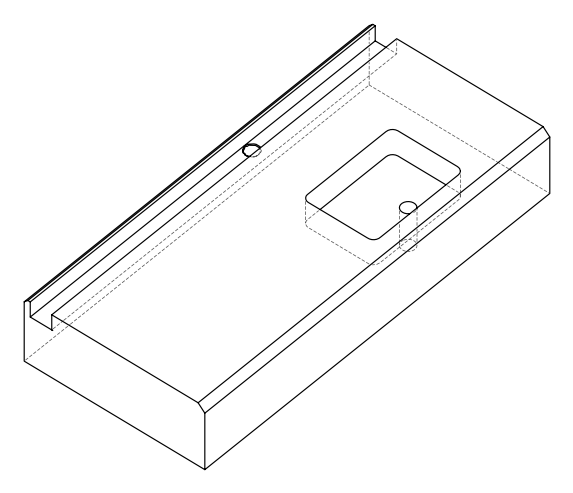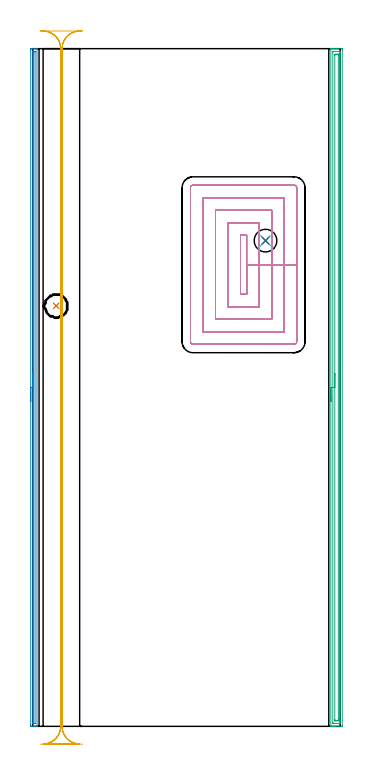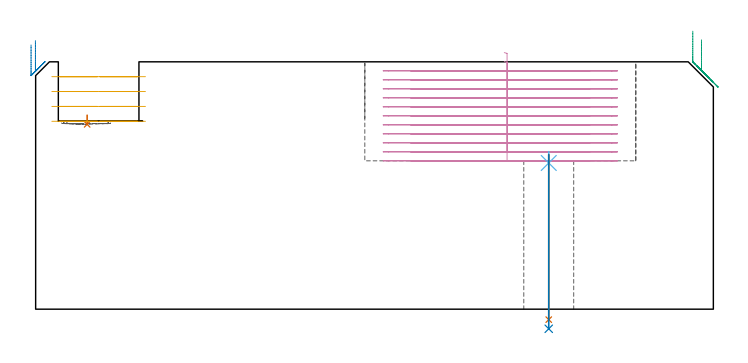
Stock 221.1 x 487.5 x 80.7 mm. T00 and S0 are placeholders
(PLAN: 8 operations, 6 tool changes, 57.2 min)
(1 INDEXABLE_INSERT_DRILL_BLIND_HOLE_FROM_SOLID | STEP1POCKET | NXT0302_004 | 0.02 min | 4310 mm3)
(2 AREA_MILL | FG_CHAMFER_SURFACE | UGT0205_001 | 7.97 min | 4936 mm3)
(3 AREA_MILL_1 | FG_CHAMFER_SURFACE_1 | UGT0205_001 | 11.93 min | 16392 mm3)
(4 MILL_RECTANGULAR_POCKET | POCKET_RECTANGULAR_STRAIGHT | NXT0201_011 | Follow Part, ap 3, ae 75% | 27.96 min | 359614 mm3)
(5 MILL_RECTANGULAR_SLOT | SLOT_RECTANGULAR | UGT0201_109 | Follow Part, ap 6.35, ae 75% | 8.78 min | 244562 mm3)
(6 SPOT_DRILL | STEP1HOLE | NXT0321_9005460120000 | 0.04 min | 14 mm3)
(7 DRILL_THROUGH_HOLE_INTO_CENTER | STEP1HOLE | NXT0301_076 | 0.22 min | 4148 mm3)
(8 DRILL_TO_ENLARGE_THROUGH_HOLE | STEP1HOLE | UGT0301_287 | 0.24 min | 5911 mm3)
(TOOL NXT0302_004 | Index. Insert Drill 16.5mm [880-D1650L20-05] | D16.5 PA176 FL83 Z2)
(TOOL UGT0205_001 | Chamfer Mill 20 x 3 x 45 deg. | D20 FL50 Z2)
(TOOL NXT0201_011 | ENDMILL 12mm [2P460-1200-NA 1630] | D12 FL38 Z6)
(TOOL UGT0201_109 | End Mill 25.4 mm | D25.4 FL25 Z2)
(TOOL NXT0321_9005460120000 | NC Spot Drill, 142deg, 12mm, Carbide, Uncoated | D12 PA142 FL30 Z2)
(TOOL NXT0301_076 | Carbide Drill 10.5mm [860.1-1050-032A1-MM 2214] | D10.5 PA140 FL55 Z2)
(TOOL UGT0301_287 | Twist Drill 16.3 mm | D16.3 PA118 FL125 Z2)
(OP 1 INDEXABLE_INSERT_DRILL_BLIND_HOLE_FROM_SOLID)
G17 G21 G94 G90
T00 M6
G54
G17 G0 G90 X16.8 Y302.5 S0 M3
G43 Z90.7 H1
G94 G81 G98 Z60.3 F250. R63.3
G80
M5
M2
(OP 2 AREA_MILL)
G17 G21 G94 G90
T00 M6
G54
G17 G0 G90 X-1.5 Y233.75 S1061 M3
G43 Z90.7 H0
Z86.2
G94 G1 Y233.788 Z85.328 F250.
Y233.902 Z84.464
Y234.091 Z83.612
Y234.353 Z82.78
Y234.687 Z81.974
Y235.09 Z81.2
Y235.558 Z80.464
Y236.09 Z79.772
Y236.679 Z79.129
Y237.322 Z78.54
Y238.014 Z78.009
Y238.75 Z77.54
Y239.524 Z77.137
Y240.33 Z76.803
Y241.162 Z76.541
Y242.014 Z76.352
Y242.878 Z76.238
Y243.75 Z76.2
Y486.469
X-1.499 Y486.875 Z76.201
X-1.494 Y487.358 Z76.203
X-1.491 Y487.491 Z76.205
X-1.017 Y487.5 Z76.678
X-0.751 Z76.944
X-0.134 Z77.561
X1.282 Z78.978
X1.634 Z79.329
X2.337 Z80.037
X2.616 Z80.316
X2.984 Y487.492 Z80.675
X2.997 Y487.491 Z80.688
X3. Y487.322 Z80.7
Y0.173
X3.005 Y0.01 Z80.695
X2.984 Y0.008 Z80.676
X2.616 Y0. Z80.315
X2.338 Z80.037
X1.634 Z79.329
X0.398 Z78.095
X-0.134 Z77.561
X-0.751 Z76.944
X-1.017 Y0.001 Z76.678
X-1.256 Y0.004 Z76.44
X-1.491 Y0.009 Z76.205
X-1.494 Y0.142 Z76.203
X-1.499 Y0.625 Z76.201
X-1.5 Y1.113 Z76.2
Y243.75
X-0.086 Z77.614
X-0.085 Y485.404 Z77.615
X-0.084 Y485.457 Z77.616
X-0.082 Y485.482 Z77.618
X-0.08 Y485.488 Z77.62
X-0.065 Y485.49 Z77.635
X0.344 Y485.498 Z78.044
X0.75 Y485.499 Z78.45
X1.229 Y485.497 Z78.929
X1.468 Y485.49 Z79.168
X1.579 Y485.479 Z79.279
X1.585 Y485.137 Z79.285
Y485.087
Y2.096
X1.584 Y2.043 Z79.284
X1.582 Y2.018 Z79.282
X1.58 Y2.012 Z79.28
X1.565 Y2.01 Z79.265
X1.156 Y2.002 Z78.856
X0.75 Y2.001 Z78.45
X0.271 Y2.003 Z77.971
X0.032 Y2.01 Z77.732
X-0.079 Y2.021 Z77.621
X-0.085 Y2.363 Z77.615
Y2.413
X-0.086 Y243.75 Z77.614
Y244.622 Z77.652
Y245.486 Z77.766
Y246.338 Z77.955
Y247.17 Z78.217
Y247.976 Z78.551
Y248.75 Z78.954
Y249.486 Z79.423
Y250.178 Z79.954
Y250.821 Z80.543
Y251.41 Z81.186
Y251.942 Z81.879
Y252.41 Z82.614
Y252.813 Z83.388
Y253.147 Z84.194
Y253.409 Z85.026
Y253.598 Z85.878
Y253.712 Z86.743
Y253.75 Z87.614
G0 Z90.7
M5
M2
(OP 3 AREA_MILL_1)
G17 G21 G94 G90
T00 M6
G54
G17 G0 G90 X214.4 Y233.75 S1061 M3
G43 Z90.7 H0
G94 G1 Y233.788 Z89.828 F250.
Y233.902 Z88.964
Y234.091 Z88.112
Y234.353 Z87.28
Y234.687 Z86.474
Y235.09 Z85.7
Y235.558 Z84.964
Y236.09 Z84.272
Y236.679 Z83.629
Y237.322 Z83.04
Y238.014 Z82.508
Y238.75 Z82.04
Y239.524 Z81.637
Y240.33 Z81.303
Y241.162 Z81.041
Y242.013 Z80.852
Y242.878 Z80.738
Y243.75 Z80.7
Y487.322
X214.403 Y487.49 Z80.688
X214.439 Y487.494 Z80.652
X214.836 Y487.5 Z80.264
X215.128 Z79.972
X215.835 Z79.26
X217.077 Z78.02
X218.498 Z76.598
X222.053 Z73.044
X222.322 Y487.498 Z72.775
X222.592 Y487.49 Z72.506
X222.599 Y487.219 Z72.499
X222.6 Y0.625 Z72.5
X222.597 Y0.278 Z72.502
X222.592 Y0.01 Z72.506
X222.32 Y0. Z72.777
X217.612 Z77.483
X216.189 Z78.907
X215.835 Z79.26
X215.128 Z79.972
X214.835 Z80.264
X214.439 Y0.006 Z80.652
X214.403 Y0.01 Z80.688
X214.4 Y0.178 Z80.7
Y243.75
X215.814 Z79.286
X215.815 Y485.108 Z79.285
X215.835 Y485.49 Z79.265
X216.315 Y485.499 Z78.785
X220.277 Y485.5 Z74.823
X220.756 Y485.499 Z74.344
X221.165 Y485.49 Z73.935
X221.185 Y485.087 Z73.915
X221.186 Y485.067 Z73.914
X221.185 Y2.392 Z73.915
X221.165 Y2.01 Z73.935
X220.685 Y2.001 Z74.415
X216.723 Y2. Z78.377
X216.244 Y2.001 Z78.856
X215.835 Y2.01 Z79.265
X215.815 Y2.413 Z79.285
X215.814 Y2.433 Z79.286
Y243.75
X217.228 Z77.872
X217.229 Y482.406 Z77.871
X217.23 Y482.79 Z77.87
X217.233 Y483.3 Z77.867
X217.235 Y483.483 Z77.865
X217.418 Y483.495 Z77.682
X217.612 Y483.497 Z77.488
X218.301 Y483.5 Z76.799
X219.189 Z75.911
X219.388 Y483.499 Z75.712
X219.587 Y483.497 Z75.513
X219.72 Y483.493 Z75.38
X219.763 Y483.49 Z75.337
X219.765 Y483.473 Z75.335
X219.768 Y483.428 Z75.332
X219.77 Y483.3 Z75.33
X219.771 Y482.914 Z75.329
X219.772 Y482.406 Z75.328
X219.771 Y5.094 Z75.329
X219.77 Y4.71 Z75.33
X219.767 Y4.2 Z75.333
X219.765 Y4.017 Z75.335
X219.582 Y4.005 Z75.518
X219.388 Y4.003 Z75.712
X218.699 Y4. Z76.401
X217.811 Z77.289
X217.612 Y4.001 Z77.488
X217.413 Y4.003 Z77.687
X217.28 Y4.007 Z77.82
X217.237 Y4.01 Z77.863
X217.235 Y4.027 Z77.865
X217.232 Y4.072 Z77.868
X217.23 Y4.2 Z77.87
X217.229 Y4.586 Z77.871
X217.228 Y5.094 Z77.872
Y243.75
Y244.622 Z77.91
Y245.486 Z78.023
Y246.338 Z78.212
Y247.17 Z78.475
Y247.976 Z78.808
Y248.75 Z79.211
Y249.486 Z79.68
Y250.178 Z80.211
Y250.821 Z80.8
Y251.41 Z81.444
Y251.941 Z82.136
Y252.41 Z82.872
Y252.813 Z83.645
Y253.147 Z84.451
Y253.409 Z85.283
Y253.598 Z86.135
Y253.712 Z87.
Y253.75 Z87.872
G0 Z90.7
M5
M2
(OP 4 MILL_RECTANGULAR_POCKET)
G17 G21 G94 G90
T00 M6
G54
G17 G0 G90 X152.895 Y310.8 S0 M3
G43 Z90.7 H1
Z83.7
G94 G1 X153.8 Z83.457 F250.
Y332.05 Z77.764
Y353.3 F500.
X149.4
Y310.8
X153.8
Y332.05
X162.8
Y362.3
X140.4
Y301.8
X162.8
Y332.05
X171.8
Y371.3
X131.4
Y292.8
X171.8
Y332.05
X180.8
Y380.3
X122.4
Y283.8
X180.8
Y332.05
X189.8
Y387.5
G3 X188. Y389.3 R1.8
G1 X115.2
G3 X113.4 Y387.5 R1.8
G1 Y276.6
G3 X115.2 Y274.8 R1.8
G1 X188.
G3 X189.8 Y276.6 R1.8
G1 Y332.05
Y333.05
G0 X152.895 Y310.8 Z80.764
G1 X153.8 Z80.521 F250.
Y332.05 Z74.827
Y353.3 F500.
X149.4
Y310.8
X153.8
Y332.05
X162.8
Y362.3
X140.4
Y301.8
X162.8
Y332.05
X171.8
Y371.3
X131.4
Y292.8
X171.8
Y332.05
X180.8
Y380.3
X122.4
Y283.8
X180.8
Y332.05
X189.8
Y387.5
G3 X188. Y389.3 R1.8
G1 X115.2
G3 X113.4 Y387.5 R1.8
G1 Y276.6
G3 X115.2 Y274.8 R1.8
G1 X188.
G3 X189.8 Y276.6 R1.8
G1 Y332.05
Y333.05
G0 X152.895 Y310.8 Z77.827
G1 X153.8 Z77.585 F250.
Y332.05 Z71.891
Y353.3 F500.
X149.4
Y310.8
X153.8
Y332.05
X162.8
Y362.3
X140.4
Y301.8
X162.8
Y332.05
X171.8
Y371.3
X131.4
Y292.8
X171.8
Y332.05
X180.8
Y380.3
X122.4
Y283.8
X180.8
Y332.05
X189.8
Y387.5
G3 X188. Y389.3 R1.8
G1 X115.2
G3 X113.4 Y387.5 R1.8
G1 Y276.6
G3 X115.2 Y274.8 R1.8
G1 X188.
G3 X189.8 Y276.6 R1.8
G1 Y332.05
Y333.05
G0 X152.895 Y310.8 Z74.891
G1 X153.8 Z74.648 F250.
Y332.05 Z68.954
Y353.3 F500.
X149.4
Y310.8
X153.8
Y332.05
X162.8
Y362.3
X140.4
Y301.8
X162.8
Y332.05
X171.8
Y371.3
X131.4
Y292.8
X171.8
Y332.05
X180.8
Y380.3
X122.4
Y283.8
X180.8
Y332.05
X189.8
Y387.5
G3 X188. Y389.3 R1.8
G1 X115.2
G3 X113.4 Y387.5 R1.8
G1 Y276.6
G3 X115.2 Y274.8 R1.8
G1 X188.
G3 X189.8 Y276.6 R1.8
G1 Y332.05
Y333.05
G0 X152.895 Y310.8 Z71.954
G1 X153.8 Z71.712 F250.
Y332.05 Z66.018
Y353.3 F500.
X149.4
Y310.8
X153.8
Y332.05
X162.8
Y362.3
X140.4
Y301.8
X162.8
Y332.05
X171.8
Y371.3
X131.4
Y292.8
X171.8
Y332.05
X180.8
Y380.3
X122.4
Y283.8
X180.8
Y332.05
X189.8
Y387.5
G3 X188. Y389.3 R1.8
G1 X115.2
G3 X113.4 Y387.5 R1.8
G1 Y276.6
G3 X115.2 Y274.8 R1.8
G1 X188.
G3 X189.8 Y276.6 R1.8
G1 Y332.05
Y333.05
G0 X152.895 Y310.8 Z69.018
G1 X153.8 Z68.776 F250.
Y332.05 Z63.082
Y353.3 F500.
X149.4
Y310.8
X153.8
Y332.05
X162.8
Y362.3
X140.4
Y301.8
X162.8
Y332.05
X171.8
Y371.3
X131.4
Y292.8
X171.8
Y332.05
X180.8
Y380.3
X122.4
Y283.8
X180.8
Y332.05
X189.8
Y387.5
G3 X188. Y389.3 R1.8
G1 X115.2
G3 X113.4 Y387.5 R1.8
G1 Y276.6
G3 X115.2 Y274.8 R1.8
G1 X188.
G3 X189.8 Y276.6 R1.8
G1 Y332.05
Y333.05
G0 X152.895 Y310.8 Z66.082
G1 X153.8 Z65.839 F250.
Y332.05 Z60.145
Y353.3 F500.
X149.4
Y310.8
X153.8
Y332.05
X162.8
Y362.3
X140.4
Y301.8
X162.8
Y332.05
X171.8
Y371.3
X131.4
Y292.8
X171.8
Y332.05
X180.8
Y380.3
X122.4
Y283.8
X180.8
Y332.05
X189.8
Y387.5
G3 X188. Y389.3 R1.8
G1 X115.2
G3 X113.4 Y387.5 R1.8
G1 Y276.6
G3 X115.2 Y274.8 R1.8
G1 X188.
G3 X189.8 Y276.6 R1.8
G1 Y332.05
Y333.05
G0 X152.895 Y310.8 Z63.145
G1 X153.8 Z62.903 F250.
Y332.05 Z57.209
Y353.3 F500.
X149.4
Y310.8
X153.8
Y332.05
X162.8
Y362.3
X140.4
Y301.8
X162.8
Y332.05
X171.8
Y371.3
X131.4
Y292.8
X171.8
Y332.05
X180.8
Y380.3
X122.4
Y283.8
X180.8
Y332.05
X189.8
Y387.5
G3 X188. Y389.3 R1.8
G1 X115.2
G3 X113.4 Y387.5 R1.8
G1 Y276.6
G3 X115.2 Y274.8 R1.8
G1 X188.
G3 X189.8 Y276.6 R1.8
G1 Y332.05
Y333.05
G0 X152.895 Y310.8 Z60.209
G1 X153.8 Z59.967 F250.
Y332.05 Z54.273
Y353.3 F500.
X149.4
Y310.8
X153.8
Y332.05
X162.8
Y362.3
X140.4
Y301.8
X162.8
Y332.05
X171.8
Y371.3
X131.4
Y292.8
X171.8
Y332.05
X180.8
Y380.3
X122.4
Y283.8
X180.8
Y332.05
X189.8
Y387.5
G3 X188. Y389.3 R1.8
G1 X115.2
G3 X113.4 Y387.5 R1.8
G1 Y276.6
G3 X115.2 Y274.8 R1.8
G1 X188.
G3 X189.8 Y276.6 R1.8
G1 Y332.05
Y333.05
G0 X152.895 Y310.8 Z57.273
G1 X153.8 Z57.03 F250.
Y332.05 Z51.336
Y353.3 F500.
X149.4
Y310.8
X153.8
Y332.05
X162.8
Y362.3
X140.4
Y301.8
X162.8
Y332.05
X171.8
Y371.3
X131.4
Y292.8
X171.8
Y332.05
X180.8
Y380.3
X122.4
Y283.8
X180.8
Y332.05
X189.8
Y387.5
G3 X188. Y389.3 R1.8
G1 X115.2
G3 X113.4 Y387.5 R1.8
G1 Y276.6
G3 X115.2 Y274.8 R1.8
G1 X188.
G3 X189.8 Y276.6 R1.8
G1 Y332.05
Y333.05
G0 X152.895 Y310.8 Z54.336
G1 X153.8 Z54.094 F250.
Y332.05 Z48.4
Y353.3 F500.
X149.4
Y310.8
X153.8
Y332.05
X162.8
Y362.3
X140.4
Y301.8
X162.8
Y332.05
X171.8
Y371.3
X131.4
Y292.8
X171.8
Y332.05
X180.8
Y380.3
X122.4
Y283.8
X180.8
Y332.05
X189.8
Y387.5
G3 X188. Y389.3 R1.8
G1 X115.2
G3 X113.4 Y387.5 R1.8
G1 Y276.6
G3 X115.2 Y274.8 R1.8
G1 X188.
G3 X189.8 Y276.6 R1.8
G1 Y332.05
Y333.05
G0 Z90.7
M5
M2
(OP 5 MILL_RECTANGULAR_SLOT)
G17 G21 G94 G90
T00 M6
G54
G17 G0 G90 X35.821 Y-12.876 S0 M3
G43 Z90.7 H0
Z75.85
G94 G1 X32.828 Y-12.67 F250.
G2 X21. Y0. R12.7 F500.
G1 Y487.5
G2 X33.196 Y500.19 R12.7
G1 Y500.2
X7.904
Y500.19
G2 X20.1 Y487.5 R12.7
G1 Y0.
G2 X8.272 Y-12.67 R12.7
G1 X5.279 Y-12.876 F250.
G0 Z90.7
Y500.376
Z71.
G1 X8.272 Y500.17
G2 X20.1 Y487.5 R12.7 F500.
G1 Y0.
G2 X7.904 Y-12.69 R12.7
G1 Y-12.7
X33.196
Y-12.69
G2 X21. Y0. R12.7
G1 Y487.5
G2 X32.828 Y500.17 R12.7
G1 X35.821 Y500.376 F250.
G0 X5.279 Z66.15
G1 X8.272 Y500.17
G2 X20.1 Y487.5 R12.7 F500.
G1 Y0.
G2 X7.904 Y-12.69 R12.7
G1 Y-12.7
X33.196
Y-12.69
G2 X21. Y0. R12.7
G1 Y487.5
G2 X32.828 Y500.17 R12.7
G1 X35.821 Y500.376 F250.
G0 X5.279 Z61.3
G1 X8.272 Y500.17
G2 X20.1 Y487.5 R12.7 F500.
G1 Y0.
G2 X7.904 Y-12.69 R12.7
G1 Y-12.7
X33.196
Y-12.69
G2 X21. Y0. R12.7
G1 Y487.5
G2 X32.828 Y500.17 R12.7
G1 X35.821 Y500.376 F250.
G0 Z90.7
M5
M2
(OP 6 SPOT_DRILL)
G17 G21 G94 G90
T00 M6
G54
G17 G0 G90 X167.4 Y349.4 S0 M3
G43 Z90.7 H0
G94 G81 G98 Z47.698 F250. R51.4
G80
M5
M2
(OP 7 DRILL_THROUGH_HOLE_INTO_CENTER)
G17 G21 G94 G90
T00 M6
G54
G17 G0 G90 X167.4 Y349.4 S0 M3
G43 Z90.7 H1
G94 G73 G98 Z-3.411 F250. Q10.362 R50.4
G80
M5
M2
(OP 8 DRILL_TO_ENLARGE_THROUGH_HOLE)
G17 G21 G94 G90
T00 M6
G54
G17 G0 G90 X167.4 Y349.4 S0 M3
G43 Z90.7 H0
G94 G73 G98 Z-6.397 F250. Q13.699 R50.4
G80
M5
M2
